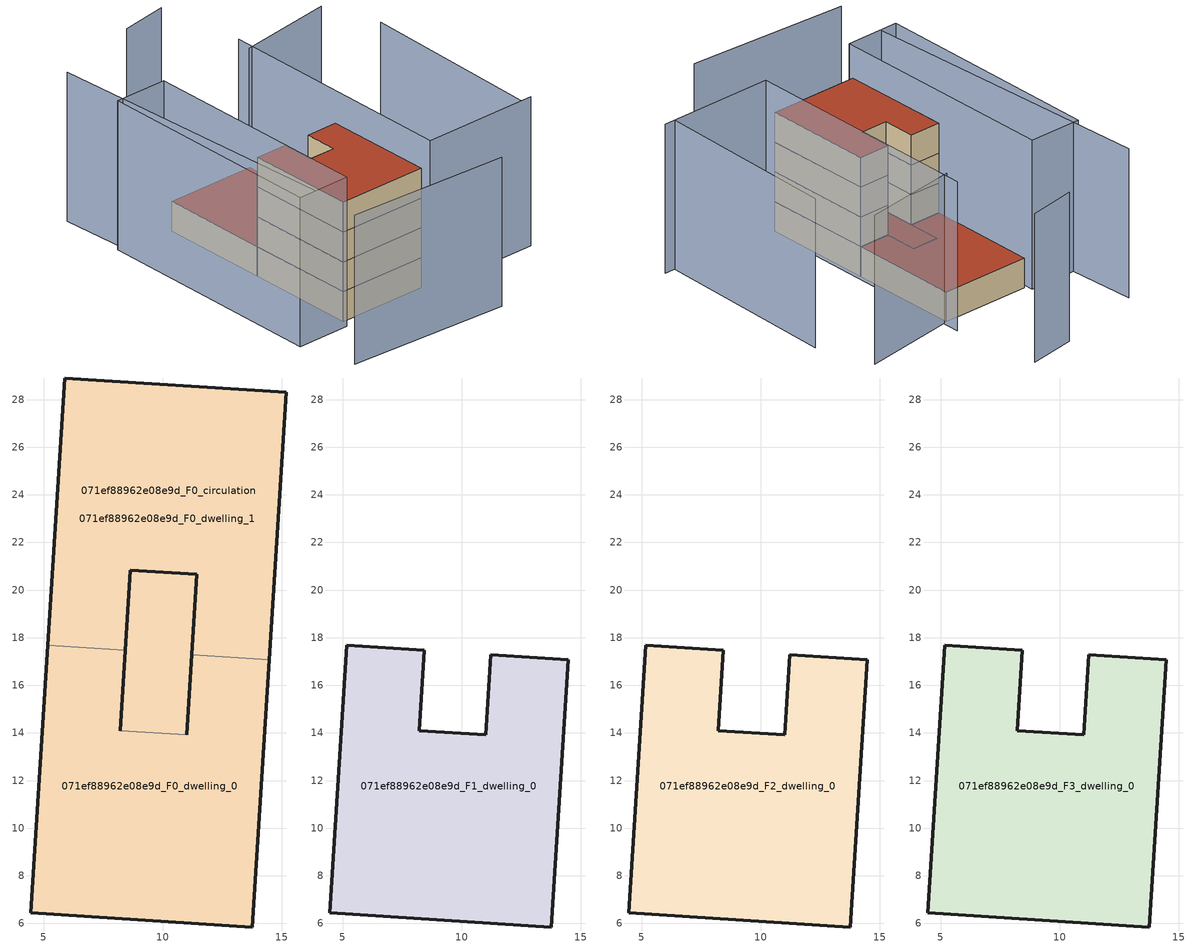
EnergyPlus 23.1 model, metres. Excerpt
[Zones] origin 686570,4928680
071ef88962e08e9d_F0_dwelling_0
 floor ground (EU_floor_Construction): 14.47,17.08 13.75,5.85 4.46,6.44 5.17,17.67 8.43,17.47 8.21,14.1 11,13.92 11.21,17.29 z0; 11.43,20.66 11.21,17.29 11,13.92 8.21,14.1 8.64,20.84 z0
 wall outside (EU_wall_Construction): 11.21,17.29 11,13.92 / 8.21,14.1 8.43,17.47 / 5.17,17.67 4.46,6.44 13.75,5.85 14.47,17.08 z0:3
 wall to 071ef88962e08e9d_F0_dwelling_1 (EU_wall_Construction): 14.47,17.08 11.21,17.29 / 8.43,17.47 5.17,17.67 z0:3
 wall to 071ef88962e08e9d_F0_circulation (EU_wall_Construction): 11,13.92 8.21,14.1 z0:3
 roof outside (EU_floor_Construction): 11,13.92 11.21,17.29 11.43,20.66 8.64,20.84 8.21,14.1 z3
071ef88962e08e9d_F0_dwelling_1
 floor ground (EU_floor_Construction): 11.43,20.66 11.21,17.29 11,13.92 8.21,14.1 8.64,20.84 z0; 15.18,28.31 14.47,17.08 11.21,17.29 11.43,20.66 8.64,20.84 8.43,17.47 5.17,17.67 5.89,28.91 z0
 wall outside (EU_wall_Construction): 8.43,17.47 8.64,20.84 11.43,20.66 11.21,17.29 / 14.47,17.08 15.18,28.31 5.89,28.91 5.17,17.67 z0:3
 roof outside (EU_roof_Construction): 14.47,17.08 15.18,28.31 5.89,28.91 5.17,17.67 8.43,17.47 8.64,20.84 11.43,20.66 11.21,17.29 z3; 11,13.92 11.21,17.29 11.43,20.66 8.64,20.84 8.21,14.1 z3
071ef88962e08e9d_F0_circulation
 floor ground (EU_floor_Construction): 14.47,17.08 13.75,5.85 4.46,6.44 5.17,17.67 8.43,17.47 8.21,14.1 11,13.92 11.21,17.29 z0; 11.43,20.66 11.21,17.29 11,13.92 8.21,14.1 8.64,20.84 z0; 15.18,28.31 14.47,17.08 11.21,17.29 11.43,20.66 8.64,20.84 8.43,17.47 5.17,17.67 5.89,28.91 z0
 wall outside (EU_wall_Construction): 11,13.92 11.43,20.66 8.64,20.84 8.21,14.1 z0:3
 roof outside (EU_roof_Construction): 11,13.92 11.21,17.29 11.43,20.66 8.64,20.84 8.21,14.1 z3; 13.75,5.85 14.47,17.08 11.21,17.29 11,13.92 8.21,14.1 8.43,17.47 5.17,17.67 4.46,6.44 z3; 14.47,17.08 15.18,28.31 5.89,28.91 5.17,17.67 8.43,17.47 8.64,20.84 11.43,20.66 11.21,17.29 z3
071ef88962e08e9d_F1_dwelling_0
 floor to 071ef88962e08e9d_F0_dwelling_0 (EU_floor_Construction): 14.47,17.08 13.75,5.85 4.46,6.44 5.17,17.67 8.43,17.47 8.21,14.1 11,13.92 11.21,17.29 z3
 wall outside (EU_wall_Construction): 4.46,6.44 13.75,5.85 14.47,17.08 11.21,17.29 11,13.92 8.21,14.1 8.43,17.47 5.17,17.67 4.46,6.44 z3:6
071ef88962e08e9d_F2_dwelling_0
 floor to 071ef88962e08e9d_F1_dwelling_0 (EU_floor_Construction): 14.47,17.08 13.75,5.85 4.46,6.44 5.17,17.67 8.43,17.47 8.21,14.1 11,13.92 11.21,17.29 z6
 wall outside (EU_wall_Construction): 4.46,6.44 13.75,5.85 14.47,17.08 11.21,17.29 11,13.92 8.21,14.1 8.43,17.47 5.17,17.67 4.46,6.44 z6:9
071ef88962e08e9d_F3_dwelling_0
 floor to 071ef88962e08e9d_F2_dwelling_0 (EU_floor_Construction): 14.47,17.08 13.75,5.85 4.46,6.44 5.17,17.67 8.43,17.47 8.21,14.1 11,13.92 11.21,17.29 z9
 wall outside (EU_wall_Construction): 4.46,6.44 13.75,5.85 14.47,17.08 11.21,17.29 11,13.92 8.21,14.1 8.43,17.47 5.17,17.67 4.46,6.44 z9:12
 roof outside (EU_roof_Construction): 13.75,5.85 14.47,17.08 11.21,17.29 11,13.92 8.21,14.1 8.43,17.47 5.17,17.67 4.46,6.44 z12
shading: -0.44,0.28 16.26,-1.64 / 24.9,4.36 26.63,23.3 / 26.04,4.25 14.05,5.02 / 14.05,5.02 15.65,30.14 / 0.77,36.82 0.35,6.04 / 25.14,29.16 15.14,28.36 / 15.1,39.12 10.18,38.58 / 5.59,29.59 4.05,5.61 / 4.05,5.61 -1.47,5.96 / -1.47,5.96 0.07,29.94 / 0.07,29.94 5.59,29.59 z0:15
[Building]
EU S2 Campaign: North Axis=0; Terrain=City; Solar Distribution=FullExterior
[Site:Location]
Bologna: Latitude=44.5; Longitude=11.25; Time Zone=1; Elevation=37
[SizingPeriod:WeatherFileDays]
AnnualSizingPeriod: Begin Month=1; Begin Day of Month=1; End Month=12; End Day of Month=31; Day of Week for Start Day=Monday; Use Weather File Daylight Saving Period=No; Use Weather File Rain and Snow Indicators=No
[MATERIAL]
EU_InternalMass_Material: Roughness=MediumRough; Thickness=0.1; Conductivity=1; Density=1800; Specific Heat=900; Thermal Absorptance=0.9; Solar Absorptance=0.7; Visible Absorptance=0.7
[MATERIAL:NOMASS] Roughness=MediumRough; Thermal Absorptance=0.9; Solar Absorptance=0.7; Visible Absorptance=0.7
Name | Thermal Resistance
EU_wall_NoMass | 0.937881
EU_roof_NoMass | 0.548572
EU_floor_NoMass | 0.71348
[CONSTRUCTION]
EU_wall_Construction: EU_wall_NoMass
EU_roof_Construction: EU_roof_NoMass
EU_floor_Construction: EU_floor_NoMass
EU_InternalMass_Construction: EU_InternalMass_Material
[ZONE] Type=1; Multiplier=1; Ceiling Height=autocalculate; Floor Area=autocalculate; Part of Total Floor Area=Yes
Name | Volume
071ef88962e08e9d_F0_dwelling_0 | 342.771
071ef88962e08e9d_F1_dwelling_0; 071ef88962e08e9d_F2_dwelling_0; 071ef88962e08e9d_F3_dwelling_0 | 286.167
071ef88962e08e9d_F0_dwelling_1 | 342.776
071ef88962e08e9d_F0_circulation | 628.943
[INTERNALMASS] Construction=EU_InternalMass_Construction
Name | Zone or ZoneList | Surface Area
071ef88962e08e9d_F0_dwelling_0_EU_InternalMass | 071ef88962e08e9d_F0_dwelling_0 | 95.3895
071ef88962e08e9d_F0_dwelling_1_EU_InternalMass | 071ef88962e08e9d_F0_dwelling_1 | 95.3895
071ef88962e08e9d_F1_dwelling_0_EU_InternalMass | 071ef88962e08e9d_F1_dwelling_0 | 209.278
071ef88962e08e9d_F2_dwelling_0_EU_InternalMass | 071ef88962e08e9d_F2_dwelling_0 | 209.278
071ef88962e08e9d_F3_dwelling_0_EU_InternalMass | 071ef88962e08e9d_F3_dwelling_0 | 209.278
[OTHEREQUIPMENT] Fuel Type=Electricity; Design Level Calculation Method=Watts/Area; Power per Zone Floor Area=1; Fraction Latent=0; Fraction Radiant=0; Fraction Lost=0; Carbon Dioxide Generation Rate=0; EndUse Subcategory=EU_Step8_InternalGains
Name | Zone or ZoneList or Space or SpaceList | Schedule
EU_Step8_InternalGain_071ef88962e08e9d_F0_dwelling_0_f000 | 071ef88962e08e9d_F0_dwelling_0 | EU_Step8_GainSchedule_071ef88962e08e9d_F0_dwelling_0_f000
EU_Step8_InternalGain_071ef88962e08e9d_F0_dwelling_1_f000 | 071ef88962e08e9d_F0_dwelling_1 | EU_Step8_GainSchedule_071ef88962e08e9d_F0_dwelling_1_f000
EU_Step8_InternalGain_071ef88962e08e9d_F1_dwelling_0_f000 | 071ef88962e08e9d_F1_dwelling_0 | EU_Step8_GainSchedule_071ef88962e08e9d_F1_dwelling_0_f000
EU_Step8_InternalGain_071ef88962e08e9d_F2_dwelling_0_f000 | 071ef88962e08e9d_F2_dwelling_0 | EU_Step8_GainSchedule_071ef88962e08e9d_F2_dwelling_0_f000
EU_Step8_InternalGain_071ef88962e08e9d_F3_dwelling_0_f000 | 071ef88962e08e9d_F3_dwelling_0 | EU_Step8_GainSchedule_071ef88962e08e9d_F3_dwelling_0_f000
[ZONEINFILTRATION:DESIGNFLOWRATE]
EU_Circulation_Infiltration_071ef88962e08e9d_F0_circulation: Zone or ZoneList or Space or SpaceList=071ef88962e08e9d_F0_circulation; Schedule=EU_AlwaysOn; Design Flow Rate Calculation Method=Flow/Area; Flow Rate per Floor Area=0.0005; Constant Term Coefficient=1; Temperature Term Coefficient=0; Velocity Term Coefficient=0; Velocity Squared Term Coefficient=0
[ZONEVENTILATION:DESIGNFLOWRATE] Schedule=EU_AlwaysOn; Design Flow Rate Calculation Method=AirChanges/Hour; Air Changes per Hour=0.687892; Ventilation Type=Natural; Fan Pressure Rise=0; Fan Total Efficiency=1; Constant Term Coefficient=1; Temperature Term Coefficient=0; Velocity Term Coefficient=0; Velocity Squared Term Coefficient=0; Minimum Indoor Temperature=-100; Maximum Indoor Temperature=100; Delta Temperature=-100; Minimum Outdoor Temperature=-100; Maximum Outdoor Temperature=100; Maximum Wind Speed=40
Name | Zone or ZoneList or Space or SpaceList
EU_ConstantAir_071ef88962e08e9d_F0_dwelling_0 | 071ef88962e08e9d_F0_dwelling_0
EU_ConstantAir_071ef88962e08e9d_F0_dwelling_1 | 071ef88962e08e9d_F0_dwelling_1
EU_ConstantAir_071ef88962e08e9d_F1_dwelling_0 | 071ef88962e08e9d_F1_dwelling_0
EU_ConstantAir_071ef88962e08e9d_F2_dwelling_0 | 071ef88962e08e9d_F2_dwelling_0
EU_ConstantAir_071ef88962e08e9d_F3_dwelling_0 | 071ef88962e08e9d_F3_dwelling_0
[HVACTEMPLATE:THERMOSTAT] Constant Heating Setpoint=20; Constant Cooling Setpoint=50
EU_HeatOnly_071ef88962e08e9d_F0_dwelling_0; EU_HeatOnly_071ef88962e08e9d_F0_dwelling_1; EU_HeatOnly_071ef88962e08e9d_F1_dwelling_0; EU_HeatOnly_071ef88962e08e9d_F2_dwelling_0; EU_HeatOnly_071ef88962e08e9d_F3_dwelling_0
[HVACTEMPLATE:ZONE:IDEALLOADSAIRSYSTEM] System Availability Schedule=EU_AlwaysOn; Maximum Heating Supply Air Temperature=50; Minimum Cooling Supply Air Temperature=13; Maximum Heating Supply Air Humidity Ratio=0.0156; Minimum Cooling Supply Air Humidity Ratio=0.0077; Heating Limit=NoLimit; Cooling Limit=NoLimit; Heating Availability Schedule=EU_AlwaysOn; Cooling Availability Schedule=EU_CoolingOff; Dehumidification Control Type=ConstantSensibleHeatRatio; Cooling Sensible Heat Ratio=0.7; Dehumidification Setpoint=60; Humidification Control Type=None; Humidification Setpoint=30; Outdoor Air Method=None; Outdoor Air Flow Rate per Person=0.00944; Outdoor Air Flow Rate per Zone Floor Area=0; Outdoor Air Flow Rate per Zone=0; Demand Controlled Ventilation Type=None; Outdoor Air Economizer Type=NoEconomizer; Heat Recovery Type=None; Sensible Heat Recovery Effectiveness=0.7; Latent Heat Recovery Effectiveness=0.65
Name | Template Thermostat
071ef88962e08e9d_F0_dwelling_0 | EU_HeatOnly_071ef88962e08e9d_F0_dwelling_0
071ef88962e08e9d_F0_dwelling_1 | EU_HeatOnly_071ef88962e08e9d_F0_dwelling_1
071ef88962e08e9d_F1_dwelling_0 | EU_HeatOnly_071ef88962e08e9d_F1_dwelling_0
071ef88962e08e9d_F2_dwelling_0 | EU_HeatOnly_071ef88962e08e9d_F2_dwelling_0
071ef88962e08e9d_F3_dwelling_0 | EU_HeatOnly_071ef88962e08e9d_F3_dwelling_0
[SIZING:ZONE] Zone Cooling Design Supply Air Temperature Input Method=SupplyAirTemperature; Zone Cooling Design Supply Air Temperature=13; Zone Heating Design Supply Air Temperature Input Method=SupplyAirTemperature; Zone Heating Design Supply Air Temperature=50; Zone Cooling Design Supply Air Humidity Ratio=0.008; Zone Heating Design Supply Air Humidity Ratio=0.008; Cooling Design Air Flow Method=DesignDay; Cooling Design Air Flow Rate=0; Cooling Minimum Air Flow per Zone Floor Area=0.000762; Cooling Minimum Air Flow=0; Cooling Minimum Air Flow Fraction=0.2; Heating Design Air Flow Method=DesignDay; Heating Design Air Flow Rate=0; Heating Maximum Air Flow per Zone Floor Area=0.002032; Heating Maximum Air Flow=0.141576; Heating Maximum Air Flow Fraction=0.3; Account for Dedicated Outdoor Air System=No; Dedicated Outdoor Air System Control Strategy=NeutralSupplyAir; Dedicated Outdoor Air Low Setpoint Temperature for Design=autosize; Dedicated Outdoor Air High Setpoint Temperature for Design=autosize; Zone Load Sizing Method=Sensible Load Only No Latent Load; Zone Latent Cooling Design Supply Air Humidity Ratio Input Method=HumidityRatioDifference; Zone Cooling Design Supply Air Humidity Ratio Difference=0.005; Zone Latent Heating Design Supply Air Humidity Ratio Input Method=HumidityRatioDifference; Zone Humidification Design Supply Air Humidity Ratio Difference=0.005
071ef88962e08e9d_F0_dwelling_0; 071ef88962e08e9d_F0_dwelling_1; 071ef88962e08e9d_F1_dwelling_0; 071ef88962e08e9d_F2_dwelling_0; 071ef88962e08e9d_F3_dwelling_0
[SCHEDULE:CONSTANT]
Name | Hourly Value
EU_AlwaysOn | 1
EU_CoolingOff | 0
[SCHEDULE:FILE] Column Number=1; Rows to Skip at Top=0; Number of Hours of Data=8760; Column Separator=Comma; Interpolate to Timestep=No; Minutes per Item=60; Adjust Schedule for Daylight Savings=Yes
Name | File
EU_Step8_GainSchedule_071ef88962e08e9d_F0_dwelling_0_f000 | ../../schedules/071ef88962e08e9d/071ef88962e08e9d_F0_dwelling_0_f000_gain.csv
EU_Step8_GainSchedule_071ef88962e08e9d_F0_dwelling_1_f000 | ../../schedules/071ef88962e08e9d/071ef88962e08e9d_F0_dwelling_1_f000_gain.csv
EU_Step8_GainSchedule_071ef88962e08e9d_F1_dwelling_0_f000 | ../../schedules/071ef88962e08e9d/071ef88962e08e9d_F1_dwelling_0_f000_gain.csv
EU_Step8_GainSchedule_071ef88962e08e9d_F2_dwelling_0_f000 | ../../schedules/071ef88962e08e9d/071ef88962e08e9d_F2_dwelling_0_f000_gain.csv
EU_Step8_GainSchedule_071ef88962e08e9d_F3_dwelling_0_f000 | ../../schedules/071ef88962e08e9d/071ef88962e08e9d_F3_dwelling_0_f000_gain.csv
